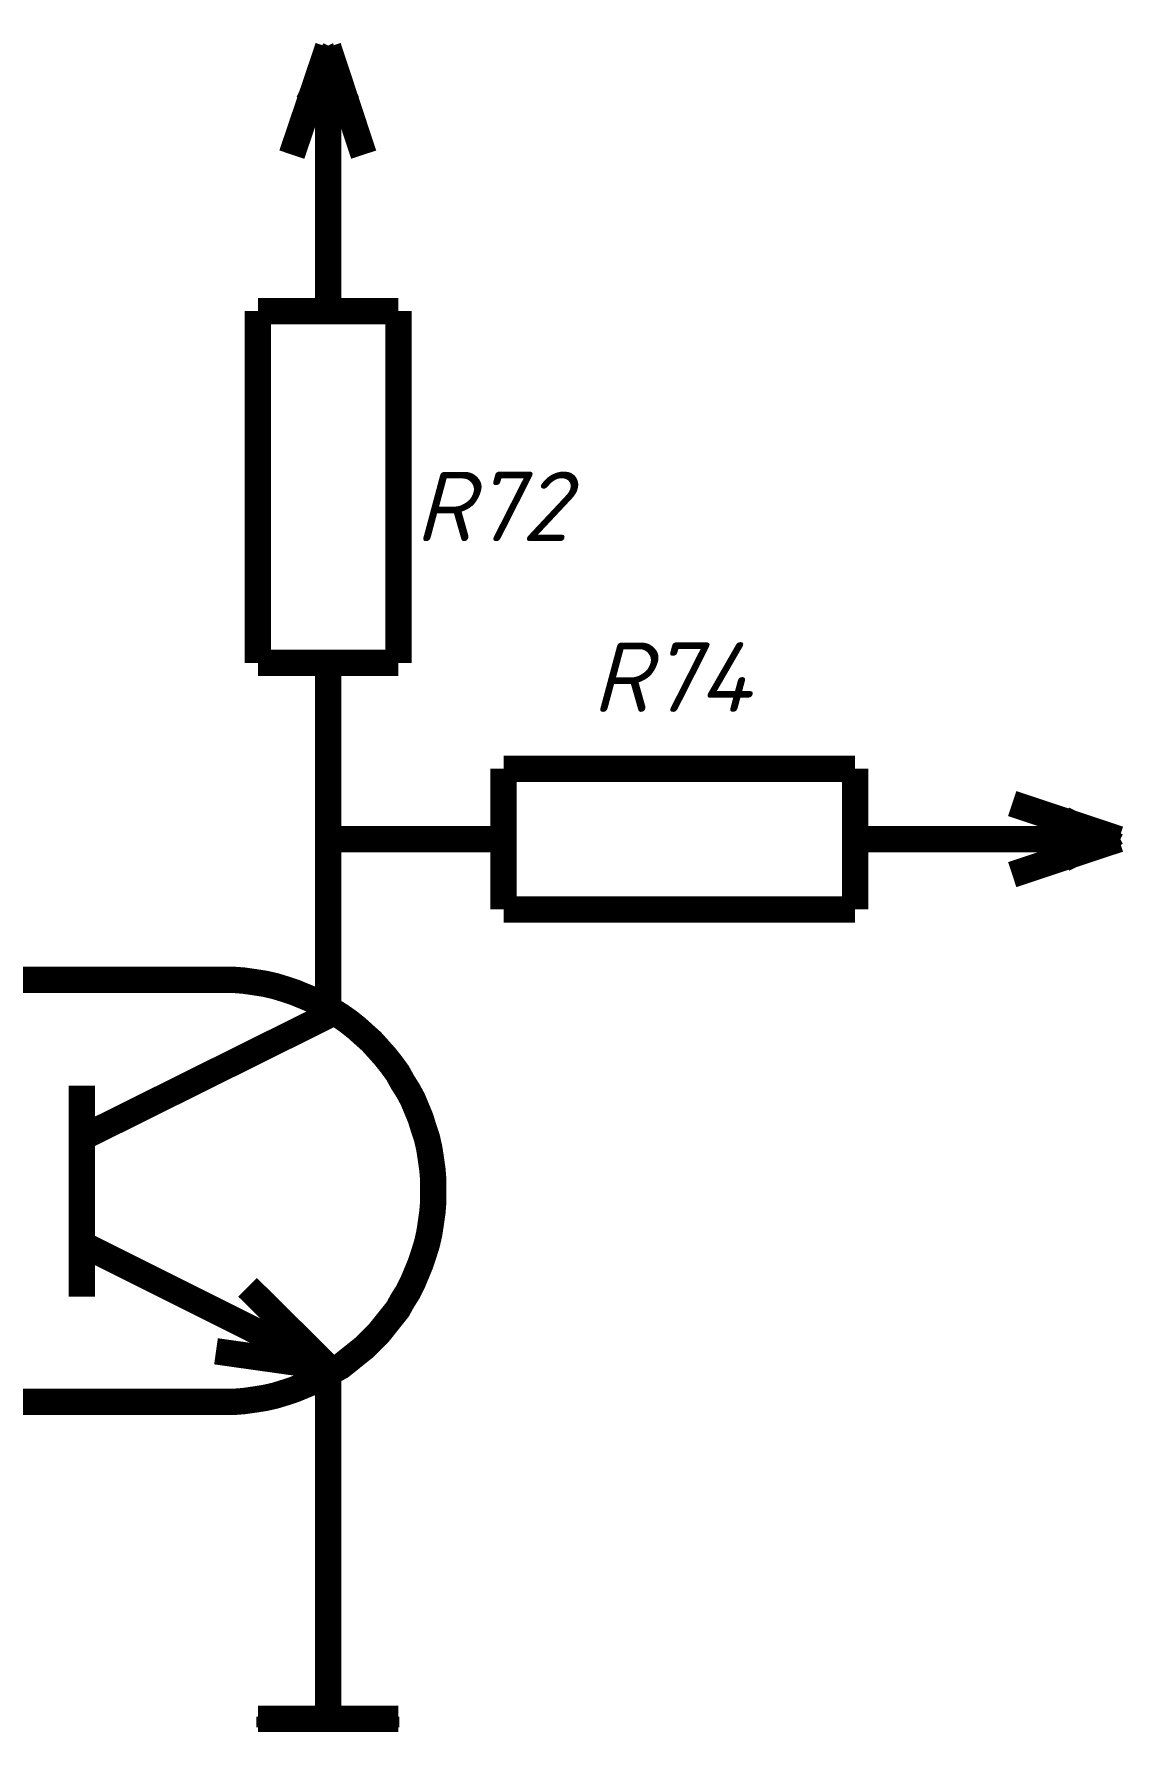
# Model space of a CAD drawing. Header units: inches. Extents: x 0 to 841, y 0 to 594.
# Drawn here: x 574.15 to 605.37, y 34.62 to 82.87 of the extents above; entities that cross this region are included whole.
import ezdxf

# ---------------------------------------------------------------- set-up
doc = ezdxf.new("R2010")
doc.units = ezdxf.units.IN
doc.layers.add('Sheet', color=255, linetype='Continuous')
doc.styles.get("Standard").update_dxf_attribs({"font": 'isocpeui.ttf'})

msp = doc.modelspace()

# ---------------------------------------------------------------- linework, layer by layer
at = {"layer": 'Sheet'}
for points in [[(581.478, 79.438, 0.749, 0.749, 0), (582.511, 82.493, 0.749, 0.749, 0)], [(582.511, 82.537, 0.3, 0.3, 0), (581.747, 81.01, 0.3, 0.3, 0)], [(582.511, 80, 0.749, 0.749, 0), (582.511, 82.493, 0.749, 0.749, 0)], [(582.511, 82.493, 0.749, 0.749, 0), (583.521, 79.438, 0.749, 0.749, 0)], [(582.511, 82.537, 0.3, 0.3, 0), (583.252, 81.01, 0.3, 0.3, 0)], [(582.511, 80, 0.3, 0.3, 0), (582.511, 82.537, 0.3, 0.3, 0)], [(582.511, 74.991, 0.749, 0.749, 0), (582.511, 80, 0.749, 0.749, 0)], [(582.511, 74.991, 0.3, 0.3, 0), (582.511, 80, 0.3, 0.3, 0)], [(580.512, 74.991, 0.749, 0.749, 0), (580.512, 64.997, 0.749, 0.749, 0)], [(584.509, 74.991, 0.749, 0.749, 0), (580.512, 74.991, 0.749, 0.749, 0)], [(584.509, 64.997, 0.749, 0.749, 0), (584.509, 74.991, 0.749, 0.749, 0)], [(580.512, 64.997, 0.749, 0.749, 0), (584.509, 64.997, 0.749, 0.749, 0)], [(582.511, 64.997, 0.749, 0.749, 0), (582.511, 59.988, 0.749, 0.749, 0)], [(582.511, 64.997, 0.3, 0.3, 0), (582.511, 59.988, 0.3, 0.3, 0)], [(597.49, 61.987, 0.749, 0.749, 0), (587.496, 61.987, 0.749, 0.749, 0)], [(587.496, 61.987, 0.749, 0.749, 0), (587.496, 57.99, 0.749, 0.749, 0)], [(597.49, 57.99, 0.749, 0.749, 0), (597.49, 61.987, 0.749, 0.749, 0)], [(601.959, 60.999, 0.749, 0.749, 0), (604.991, 59.988, 0.749, 0.749, 0)], [(605.036, 59.988, 0.3, 0.3, 0), (603.509, 60.752, 0.3, 0.3, 0)], [(582.511, 54.98, 0.749, 0.749, 0), (582.511, 59.988, 0.749, 0.749, 0)], [(587.496, 59.988, 0.749, 0.749, 0), (582.511, 59.988, 0.749, 0.749, 0)], [(597.49, 59.988, 0.749, 0.749, 0), (602.498, 59.988, 0.749, 0.749, 0)], [(604.991, 59.988, 0.749, 0.749, 0), (601.959, 58.978, 0.749, 0.749, 0)], [(602.498, 59.988, 0.749, 0.749, 0), (604.991, 59.988, 0.749, 0.749, 0)], [(582.511, 54.98, 0.3, 0.3, 0), (582.511, 59.988, 0.3, 0.3, 0)], [(587.496, 59.988, 0.3, 0.3, 0), (582.511, 59.988, 0.3, 0.3, 0)], [(597.49, 59.988, 0.3, 0.3, 0), (602.498, 59.988, 0.3, 0.3, 0)], [(602.498, 59.988, 0.3, 0.3, 0), (605.036, 59.988, 0.3, 0.3, 0)], [(605.036, 59.988, 0.3, 0.3, 0), (603.509, 59.225, 0.3, 0.3, 0)], [(587.496, 57.99, 0.749, 0.749, 0), (597.49, 57.99, 0.749, 0.749, 0)], [(555, 55.991, 0.749, 0.749, 0), (579.501, 55.991, 0.749, 0.749, 0)], [(585.498, 49.994, 0.749, 0.749, 0), (585.498, 50.309, 0.749, 0.749, 0), (585.475, 50.6, 0.749, 0.749, 0), (585.43, 50.915, 0.749, 0.749, 0), (585.385, 51.207, 0.749, 0.749, 0), (585.318, 51.499, 0.749, 0.749, 0), (585.228, 51.768, 0.749, 0.749, 0), (585.138, 52.06, 0.749, 0.749, 0), (585.026, 52.33, 0.749, 0.749, 0), (584.914, 52.599, 0.749, 0.749, 0), (584.779, 52.846, 0.749, 0.749, 0), (584.622, 53.093, 0.749, 0.749, 0), (584.487, 53.341, 0.749, 0.749, 0), (584.307, 53.588, 0.749, 0.749, 0), (584.128, 53.812, 0.749, 0.749, 0), (583.948, 54.014, 0.749, 0.749, 0), (583.746, 54.239, 0.749, 0.749, 0), (583.544, 54.419, 0.749, 0.749, 0), (583.319, 54.621, 0.749, 0.749, 0), (583.095, 54.8, 0.749, 0.749, 0), (582.87, 54.958, 0.749, 0.749, 0), (582.623, 55.115, 0.749, 0.749, 0), (582.376, 55.272, 0.749, 0.749, 0), (582.106, 55.407, 0.749, 0.749, 0), (581.837, 55.519, 0.749, 0.749, 0), (581.567, 55.631, 0.749, 0.749, 0), (581.298, 55.721, 0.749, 0.749, 0), (581.006, 55.811, 0.749, 0.749, 0), (580.714, 55.878, 0.749, 0.749, 0), (580.422, 55.923, 0.749, 0.749, 0), (580.108, 55.968, 0.749, 0.749, 0), (579.816, 55.991, 0.749, 0.749, 0), (579.501, 55.991, 0.749, 0.749, 0)], [(579.501, 55.991, 0.749, 0.749, 0), (579.501, 55.991, 0.749, 0.749, 0), (579.501, 55.991, 0.749, 0.749, 0), (579.501, 55.991, 0.749, 0.749, 0), (579.501, 55.991, 0.749, 0.749, 0), (579.501, 55.991, 0.749, 0.749, 0), (579.501, 55.991, 0.749, 0.749, 0), (579.501, 55.991, 0.749, 0.749, 0), (579.501, 55.991, 0.749, 0.749, 0), (579.501, 55.991, 0.749, 0.749, 0), (579.501, 55.991, 0.749, 0.749, 0), (579.501, 55.991, 0.749, 0.749, 0), (579.501, 55.991, 0.749, 0.749, 0), (579.501, 55.991, 0.749, 0.749, 0), (579.501, 55.991, 0.749, 0.749, 0), (579.501, 55.991, 0.749, 0.749, 0), (579.501, 55.991, 0.749, 0.749, 0), (579.501, 55.991, 0.749, 0.749, 0), (579.501, 55.991, 0.749, 0.749, 0), (579.501, 55.991, 0.749, 0.749, 0), (579.501, 55.991, 0.749, 0.749, 0), (579.501, 55.991, 0.749, 0.749, 0), (579.501, 55.991, 0.749, 0.749, 0), (579.501, 55.991, 0.749, 0.749, 0), (579.501, 55.991, 0.749, 0.749, 0), (579.501, 55.991, 0.749, 0.749, 0), (579.501, 55.991, 0.749, 0.749, 0), (579.501, 55.991, 0.749, 0.749, 0), (579.501, 55.991, 0.749, 0.749, 0), (579.501, 55.991, 0.749, 0.749, 0), (579.501, 55.991, 0.749, 0.749, 0), (579.501, 55.991, 0.749, 0.749, 0), (579.501, 55.991, 0.749, 0.749, 0)], [(575.504, 51.499, 0.749, 0.749, 0), (582.511, 54.98, 0.749, 0.749, 0)], [(575.504, 52.981, 0.749, 0.749, 0), (575.504, 46.985, 0.749, 0.749, 0)], [(579.501, 43.998, 0.749, 0.749, 0), (579.816, 43.998, 0.749, 0.749, 0), (580.108, 44.02, 0.749, 0.749, 0), (580.422, 44.065, 0.749, 0.749, 0), (580.714, 44.11, 0.749, 0.749, 0), (581.006, 44.177, 0.749, 0.749, 0), (581.298, 44.267, 0.749, 0.749, 0), (581.567, 44.357, 0.749, 0.749, 0), (581.837, 44.469, 0.749, 0.749, 0), (582.106, 44.581, 0.749, 0.749, 0), (582.376, 44.716, 0.749, 0.749, 0), (582.623, 44.873, 0.749, 0.749, 0), (582.87, 45.008, 0.749, 0.749, 0), (583.095, 45.188, 0.749, 0.749, 0), (583.319, 45.368, 0.749, 0.749, 0), (583.544, 45.547, 0.749, 0.749, 0), (583.746, 45.749, 0.749, 0.749, 0), (583.948, 45.951, 0.749, 0.749, 0), (584.128, 46.176, 0.749, 0.749, 0), (584.307, 46.401, 0.749, 0.749, 0), (584.487, 46.625, 0.749, 0.749, 0), (584.622, 46.872, 0.749, 0.749, 0), (584.779, 47.119, 0.749, 0.749, 0), (584.914, 47.389, 0.749, 0.749, 0), (585.026, 47.658, 0.749, 0.749, 0), (585.138, 47.928, 0.749, 0.749, 0), (585.228, 48.197, 0.749, 0.749, 0), (585.318, 48.489, 0.749, 0.749, 0), (585.385, 48.781, 0.749, 0.749, 0), (585.43, 49.073, 0.749, 0.749, 0), (585.475, 49.388, 0.749, 0.749, 0), (585.498, 49.68, 0.749, 0.749, 0), (585.498, 49.994, 0.749, 0.749, 0)], [(575.504, 48.489, 0.749, 0.749, 0), (582.511, 44.986, 0.749, 0.749, 0)], [(580.22, 47.254, 0.749, 0.749, 0), (582.511, 44.986, 0.749, 0.749, 0)], [(582.511, 44.986, 0.749, 0.749, 0), (579.322, 45.435, 0.749, 0.749, 0)], [(582.511, 44.986, 0.749, 0.749, 0), (582.511, 40, 0.749, 0.749, 0)], [(582.511, 44.986, 0.3, 0.3, 0), (582.511, 40, 0.3, 0.3, 0)], [(555, 43.998, 0.749, 0.749, 0), (579.501, 43.998, 0.749, 0.749, 0)], [(582.511, 40, 0.749, 0.749, 0), (582.511, 34.991, 0.749, 0.749, 0)], [(582.511, 40, 0.3, 0.3, 0), (582.511, 34.902, 0.3, 0.3, 0)], [(580.512, 34.991, 0.749, 0.749, 0), (584.509, 34.991, 0.749, 0.749, 0)], [(580.467, 34.902, 0.3, 0.3, 0), (584.532, 34.902, 0.3, 0.3, 0)]]:
    msp.add_lwpolyline(points, format="xyseb", dxfattribs=at)

# ---------------------------------------------------------------- texts
for s, p in [('R72', (584.981, 68.456)), ('R74', (590.012, 63.604))]:
    msp.add_text(s, height=1.9764, dxfattribs=at).set_placement(p)

doc.saveas('drawing.dxf')
